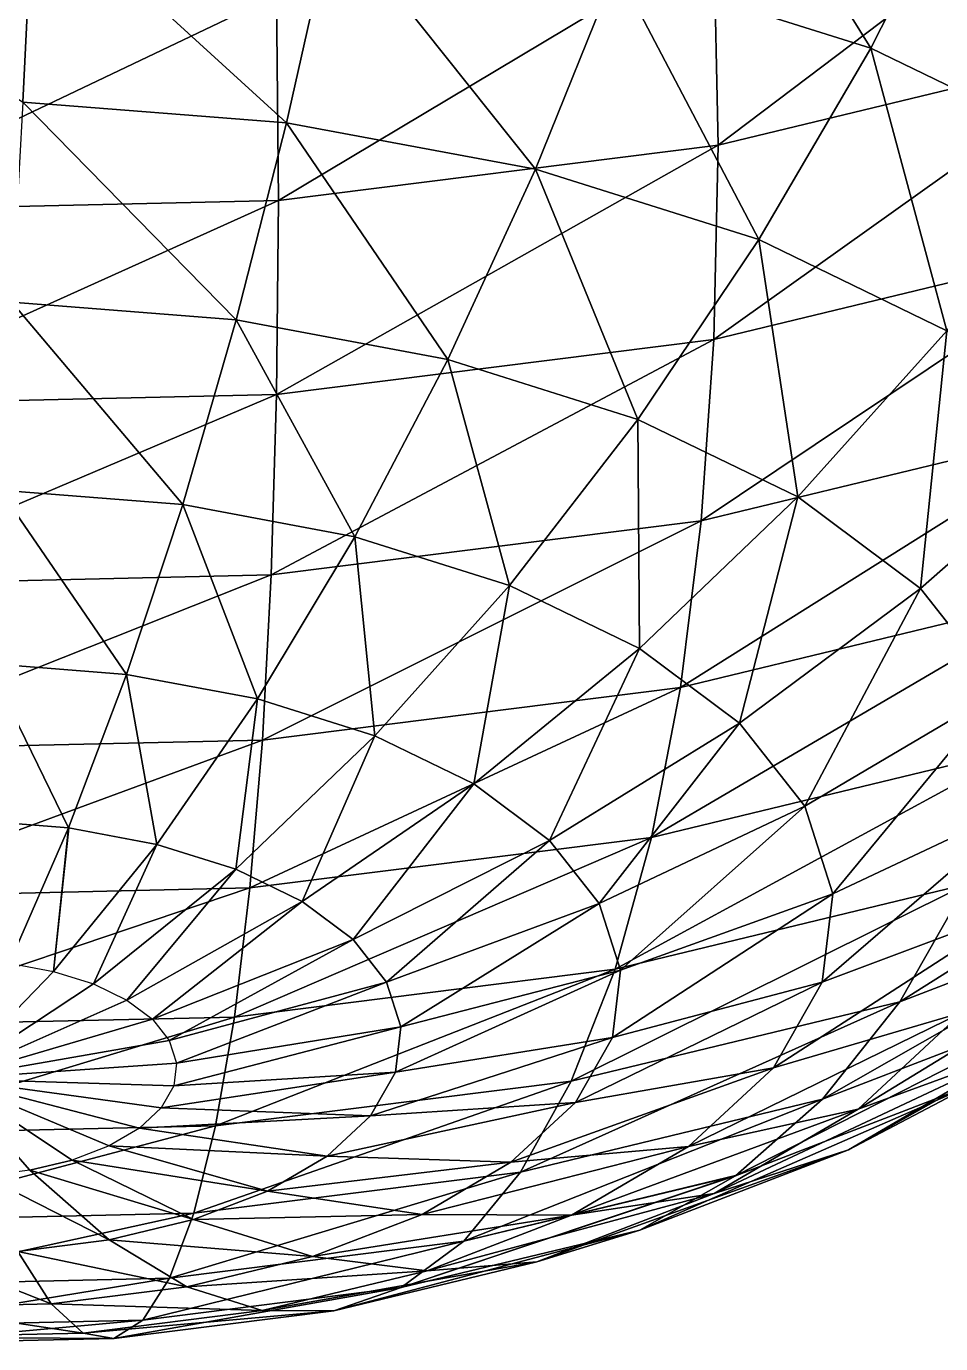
# Model space of a CAD drawing. Header units: metres. Extents: x -186 to 203, y -200 to 189.
# Drawn here: x 46.4 to 97.3, y -199.8 to -126.5 of the extents above; entities that cross this region are included whole.
import ezdxf

# ---------------------------------------------------------------- set-up
doc = ezdxf.new("R2010")
doc.units = ezdxf.units.M

msp = doc.modelspace()

# ---------------------------------------------------------------- linework, layer by layer
for points in [[(93.378654, -127.72896, -501.4397), (83.33107, -111.588455, -490.5874), (79.22136, -123.2712, -493.27985), (79.22146, -123.2711, -493.27975)], [(93.378654, -127.72896, -501.4397), (99.054344, -116.53929, -499.64984), (83.33107, -111.588455, -490.5874), (83.33117, -111.588356, -490.5873)], [(84.87477, -133.12361, -698.9997), (84.640274, -121.71906, -704.523), (107.1294, -116.295364, -694.595), (107.1295, -116.295265, -694.59485)], [(84.87477, -133.12361, -698.9997), (107.1294, -116.295364, -694.595), (107.48778, -127.67003, -689.01697), (107.48788, -127.66993, -689.01685)], [(105.293396, -133.50046, -512.0044), (99.054344, -116.53929, -499.64984), (93.378654, -127.72896, -501.4397), (93.37875, -127.72886, -501.4396)], [(46.158783, -130.72412, -490.28595), (46.725033, -119.010345, -485.4804), (29.80625, -119.39346, -486.1817), (29.806349, -119.393364, -486.1816)], [(60.841953, -131.87634, -492.39508), (46.725033, -119.010345, -485.4804), (46.158783, -130.72412, -490.28595), (46.158882, -130.72401, -490.28586)], [(60.841953, -131.87634, -492.39508), (63.440254, -120.32204, -487.88144), (46.725033, -119.010345, -485.4804), (46.725132, -119.01025, -485.48032)], [(74.704575, -134.46698, -497.1372), (63.440254, -120.32204, -487.88144), (60.841953, -131.87634, -492.39508), (60.842052, -131.87624, -492.395)], [(74.704575, -134.46698, -497.1372), (79.22136, -123.2712, -493.27985), (63.440254, -120.32204, -487.88144), (63.440353, -120.32194, -487.88135)], [(60.390915, -136.204, -704.6383), (60.29054, -124.78258, -710.13074), (84.640274, -121.71906, -704.523), (84.64037, -121.71896, -704.5229)], [(60.390915, -136.204, -704.6383), (84.640274, -121.71906, -704.523), (84.87477, -133.12361, -698.9997), (84.87487, -133.1235, -698.9996)], [(87.140785, -138.38281, -504.3051), (79.22136, -123.2712, -493.27985), (74.704575, -134.46698, -497.1372), (74.70467, -134.46687, -497.13712)], [(87.140785, -138.38281, -504.3051), (93.378654, -127.72896, -501.4397), (79.22136, -123.2712, -493.27985), (79.22146, -123.2711, -493.27975)], [(35.10616, -136.77655, -705.68634), (35.1443, -125.352, -711.17303), (60.29054, -124.78258, -710.13074), (60.290638, -124.78248, -710.1306)], [(35.10616, -136.77655, -705.68634), (60.29054, -124.78258, -710.13074), (60.390915, -136.204, -704.6383), (60.391014, -136.20389, -704.6382)], [(84.640274, -143.93323, -692.3873), (84.87477, -133.12361, -698.9997), (107.48778, -127.67003, -689.01697), (107.48788, -127.66993, -689.01685)], [(84.640274, -143.93323, -692.3873), (107.48778, -127.67003, -689.01697), (107.1294, -138.50954, -682.45935), (107.1295, -138.50943, -682.4592)], [(107.48778, -127.67003, -689.01697), (107.48778, -127.67003, -689.01697), (84.87477, -133.12361, -698.9997), (84.87487, -133.1235, -698.9996)], [(97.607056, -143.4527, -513.58545), (93.378654, -127.72896, -501.4397), (87.140785, -138.38281, -504.3051), (87.140884, -138.3827, -504.30502)], [(97.607056, -143.4527, -513.58545), (105.293396, -133.50046, -512.0044), (93.378654, -127.72896, -501.4397), (93.37875, -127.72886, -501.4396)], [(58.037964, -142.84937, -498.0833), (46.158783, -130.72412, -490.28595), (45.547707, -141.86922, -496.28915), (45.547806, -141.86911, -496.28906)], [(58.037964, -142.84937, -498.0833), (60.841953, -131.87634, -492.39508), (46.158783, -130.72412, -490.28595), (46.158882, -130.72401, -490.28586)], [(69.830215, -145.0531, -502.1172), (60.841953, -131.87634, -492.39508), (58.037964, -142.84937, -498.0833), (58.038063, -142.84926, -498.08322)], [(69.830215, -145.0531, -502.1172), (74.704575, -134.46698, -497.1372), (60.841953, -131.87634, -492.39508), (60.842052, -131.87624, -492.395)], [(60.29054, -146.99675, -697.99506), (60.390915, -136.204, -704.6383), (84.87477, -133.12361, -698.9997), (84.87487, -133.1235, -698.9996)], [(60.29054, -146.99675, -697.99506), (84.87477, -133.12361, -698.9997), (84.640274, -143.93323, -692.3873), (84.64037, -143.93312, -692.3872)], [(80.40909, -148.3841, -508.21457), (74.704575, -134.46698, -497.1372), (69.830215, -145.0531, -502.1172), (69.830315, -145.053, -502.1171)], [(80.40909, -148.3841, -508.21457), (87.140785, -138.38281, -504.3051), (74.704575, -134.46698, -497.1372), (74.70467, -134.46687, -497.13712)], [(35.1443, -147.56616, -699.0374), (35.10616, -136.77655, -705.68634), (60.390915, -136.204, -704.6383), (60.391014, -136.20389, -704.6382)], [(35.1443, -147.56616, -699.0374), (60.390915, -136.204, -704.6383), (60.29054, -146.99675, -697.99506), (60.290638, -146.99664, -697.99493)], [(89.31224, -152.69678, -516.1089), (87.140785, -138.38281, -504.3051), (80.40909, -148.3841, -508.21457), (80.40919, -148.38399, -508.21448)], [(83.93933, -154.0295, -684.7585), (84.640274, -143.93323, -692.3873), (107.1294, -138.50954, -682.45935), (107.1295, -138.50943, -682.4592)], [(83.93933, -154.0295, -684.7585), (107.1294, -138.50954, -682.45935), (106.05818, -148.69507, -674.9939), (106.05828, -148.69496, -674.9938)], [(107.1294, -138.50954, -682.45935), (107.1294, -138.50954, -682.45935), (84.640274, -143.93323, -692.3873), (84.64037, -143.93312, -692.3872)], [(89.31224, -152.69678, -516.1089), (97.607056, -143.4527, -513.58545), (87.140785, -138.38281, -504.3051), (87.140884, -138.3827, -504.30502)], [(55.058983, -153.12093, -504.88382), (45.547707, -141.86922, -496.28915), (44.898502, -152.32361, -503.42432), (44.8986, -152.3235, -503.42422)], [(55.058983, -153.12093, -504.88382), (58.037964, -142.84937, -498.0833), (45.547707, -141.86922, -496.28915), (45.547806, -141.86911, -496.28906)], [(64.65166, -154.9136, -508.16528), (58.037964, -142.84937, -498.0833), (55.058983, -153.12093, -504.88382), (55.059082, -153.12082, -504.88373)], [(64.65166, -154.9136, -508.16528), (69.830215, -145.0531, -502.1172), (58.037964, -142.84937, -498.0833), (58.038063, -142.84926, -498.08322)], [(96.15055, -157.80269, -525.4552), (97.607056, -143.4527, -513.58545), (89.31224, -152.69678, -516.1089), (89.31234, -152.69667, -516.10876)], [(96.15055, -157.80269, -525.4552), (105.64597, -149.45505, -524.57263), (97.607056, -143.4527, -513.58545), (97.607155, -143.45259, -513.5853)], [(59.990498, -157.04256, -690.27386), (60.29054, -146.99675, -697.99506), (84.640274, -143.93323, -692.3873), (84.64037, -143.93312, -692.3872)], [(59.990498, -157.04256, -690.27386), (84.640274, -143.93323, -692.3873), (83.93933, -154.0295, -684.7585), (83.93943, -154.02939, -684.75836)], [(73.25729, -157.62329, -513.1253), (69.830215, -145.0531, -502.1172), (64.65166, -154.9136, -508.16528), (64.65176, -154.9135, -508.1652)], [(73.25729, -157.62329, -513.1253), (80.40909, -148.3841, -508.21457), (69.830215, -145.0531, -502.1172), (69.830315, -145.053, -502.1171)], [(35.258278, -157.6026, -691.299), (35.1443, -147.56616, -699.0374), (60.29054, -146.99675, -697.99506), (60.290638, -146.99664, -697.99493)], [(35.258278, -157.6026, -691.299), (60.29054, -146.99675, -697.99506), (59.990498, -157.04256, -690.27386), (59.990597, -157.04245, -690.27374)], [(80.49976, -161.13153, -519.5472), (80.40909, -148.3841, -508.21457), (73.25729, -157.62329, -513.1253), (73.25739, -157.62318, -513.1252)], [(80.49976, -161.13153, -519.5472), (89.31224, -152.69678, -516.1089), (80.40909, -148.3841, -508.21457), (80.40919, -148.38399, -508.21448)], [(82.779625, -163.30177, -676.1966), (83.93933, -154.0295, -684.7585), (106.05818, -148.69507, -674.9939), (106.05828, -148.69496, -674.9938)], [(82.779625, -163.30177, -676.1966), (106.05818, -148.69507, -674.9939), (104.28587, -158.11511, -666.70245), (104.28597, -158.115, -666.70233)], [(106.05818, -148.69507, -674.9939), (106.05818, -148.69507, -674.9939), (83.93933, -154.0295, -684.7585), (83.93943, -154.02939, -684.75836)], [(100.62516, -163.47865, -535.845), (105.64597, -149.45505, -524.57263), (96.15055, -157.80269, -525.4552), (96.15065, -157.80258, -525.4551)], [(51.937675, -162.57843, -512.7221), (44.898502, -152.32361, -503.42432), (44.218273, -161.97267, -511.61325), (44.218372, -161.97256, -511.61316)], [(51.937675, -162.57843, -512.7221), (55.058983, -153.12093, -504.88382), (44.898502, -152.32361, -503.42432), (44.8986, -152.3235, -503.42422)], [(59.225685, -163.94041, -515.21515), (55.058983, -153.12093, -504.88382), (51.937675, -162.57843, -512.7221), (51.937775, -162.57832, -512.722)], [(59.225685, -163.94041, -515.21515), (64.65166, -154.9136, -508.16528), (55.058983, -153.12093, -504.88382), (55.059082, -153.12082, -504.88373)], [(86.062546, -165.28506, -527.15015), (89.31224, -152.69678, -516.1089), (80.49976, -161.13153, -519.5472), (80.49986, -161.13142, -519.54706)], [(86.062546, -165.28506, -527.15015), (96.15055, -157.80269, -525.4552), (89.31224, -152.69678, -516.1089), (89.31234, -152.69667, -516.10876)], [(59.49409, -166.23138, -681.5592), (59.990498, -157.04256, -690.27386), (83.93933, -154.0295, -684.7585), (83.93943, -154.02939, -684.75836)], [(59.49409, -166.23138, -681.5592), (83.93933, -154.0295, -684.7585), (82.779625, -163.30177, -676.1966), (82.779724, -163.30167, -676.1965)], [(65.763794, -165.99908, -518.9835), (64.65166, -154.9136, -508.16528), (59.225685, -163.94041, -515.21515), (59.225784, -163.9403, -515.215)], [(65.763794, -165.99908, -518.9835), (73.25729, -157.62329, -513.1253), (64.65166, -154.9136, -508.16528), (64.65176, -154.9135, -508.1652)], [(35.446857, -166.77594, -682.55597), (35.258278, -157.6026, -691.299), (59.990498, -157.04256, -690.27386), (59.990597, -157.04245, -690.27374)], [(35.446857, -166.77594, -682.55597), (59.990498, -157.04256, -690.27386), (59.49409, -166.23138, -681.5592), (59.49419, -166.23128, -681.5591)], [(71.266235, -168.66449, -523.8625), (73.25729, -157.62329, -513.1253), (65.763794, -165.99908, -518.9835), (65.76389, -165.99898, -518.9834)], [(71.266235, -168.66449, -523.8625), (80.49976, -161.13153, -519.5472), (73.25729, -157.62329, -513.1253), (73.25739, -157.62318, -513.1252)], [(81.17387, -171.6485, -666.79553), (82.779625, -163.30177, -676.1966), (104.28587, -158.11511, -666.70245), (104.28597, -158.115, -666.70233)], [(81.17387, -171.6485, -666.79553), (104.28587, -158.11511, -666.70245), (101.83188, -166.66638, -657.6759), (101.83198, -166.66628, -657.6758)], [(104.28587, -158.11511, -666.70245), (104.28587, -158.11511, -666.70245), (82.779625, -163.30177, -676.1966), (82.779724, -163.30167, -676.1965)], [(89.70253, -169.90228, -535.6019), (96.15055, -157.80269, -525.4552), (86.062546, -165.28506, -527.15015), (86.062645, -165.28496, -527.15)], [(89.70253, -169.90228, -535.6019), (100.62516, -163.47865, -535.845), (96.15055, -157.80269, -525.4552), (96.15065, -157.80258, -525.4551)], [(75.492546, -171.8201, -529.63885), (80.49976, -161.13153, -519.5472), (71.266235, -168.66449, -523.8625), (71.266335, -168.66438, -523.86237)], [(75.492546, -171.8201, -529.63885), (86.062546, -165.28506, -527.15015), (80.49976, -161.13153, -519.5472), (80.49986, -161.13142, -519.54706)], [(48.708214, -171.11835, -521.5122), (44.218273, -161.97267, -511.61325), (43.514477, -170.71077, -520.7662), (43.514576, -170.71066, -520.76605)], [(48.708214, -171.11835, -521.5122), (51.937675, -162.57843, -512.7221), (44.218273, -161.97267, -511.61325), (44.218372, -161.97256, -511.61316)], [(53.611702, -172.0347, -523.18964), (51.937675, -162.57843, -512.7221), (48.708214, -171.11835, -521.5122), (48.708313, -171.11824, -521.5121)], [(53.611702, -172.0347, -523.18964), (59.225685, -163.94041, -515.21515), (51.937675, -162.57843, -512.7221), (51.937775, -162.57832, -512.722)], [(58.806744, -174.46255, -671.94666), (59.49409, -166.23138, -681.5592), (82.779625, -163.30177, -676.1966), (82.779724, -163.30167, -676.1965)], [(58.806744, -174.46255, -671.94666), (82.779625, -163.30177, -676.1966), (81.17387, -171.6485, -666.79553), (81.173965, -171.64839, -666.7954)], [(91.260605, -174.78146, -544.53314), (100.62516, -163.47865, -535.845), (89.70253, -169.90228, -535.6019), (89.70263, -169.90218, -535.6018)], [(91.260605, -174.78146, -544.53314), (102.54051, -169.4766, -546.8241), (100.62516, -163.47865, -535.845), (100.62526, -163.47855, -535.84485)], [(58.010643, -173.4198, -525.72504), (59.225685, -163.94041, -515.21515), (53.611702, -172.0347, -523.18964), (53.6118, -172.03459, -523.1895)], [(58.010643, -173.4198, -525.72504), (65.763794, -165.99908, -518.9835), (59.225685, -163.94041, -515.21515), (59.225784, -163.9403, -515.215)], [(78.25801, -175.32803, -536.06006), (86.062546, -165.28506, -527.15015), (75.492546, -171.8201, -529.63885), (75.492645, -171.81999, -529.63873)], [(78.25801, -175.32803, -536.06006), (89.70253, -169.90228, -535.6019), (86.062546, -165.28506, -527.15015), (86.062645, -165.28496, -527.15)], [(35.707973, -174.98561, -672.9041), (35.446857, -166.77594, -682.55597), (59.49409, -166.23138, -681.5592), (59.49419, -166.23128, -681.5591)], [(35.707973, -174.98561, -672.9041), (59.49409, -166.23138, -681.5592), (58.806744, -174.46255, -671.94666), (58.806843, -174.46245, -671.94653)], [(61.71278, -175.21312, -529.0077), (65.763794, -165.99908, -518.9835), (58.010643, -173.4198, -525.72504), (58.010742, -173.4197, -525.7249)], [(61.71278, -175.21312, -529.0077), (71.266235, -168.66449, -523.8625), (65.763794, -165.99908, -518.9835), (65.76389, -165.99898, -518.9834)], [(79.13965, -178.9782, -656.6583), (81.17387, -171.6485, -666.79553), (101.83188, -166.66638, -657.6759), (101.83198, -166.66628, -657.6758)], [(79.13965, -178.9782, -656.6583), (101.83188, -166.66638, -657.6759), (98.72308, -174.25525, -648.013), (98.72318, -174.25514, -648.0129)], [(101.83188, -166.66638, -657.6759), (101.83188, -166.66638, -657.6759), (81.17387, -171.6485, -666.79553), (81.173965, -171.64839, -666.7954)], [(94.99356, -180.79852, -637.8198), (98.72308, -174.25525, -648.013), (115.83038, -167.68349, -635.98346), (115.83048, -167.68338, -635.98334)], [(94.99356, -180.79852, -637.8198), (115.83038, -167.68349, -635.98346), (110.97473, -174.65936, -626.58215), (110.97483, -174.65926, -626.58203)], [(64.556305, -177.33627, -532.8941), (71.266235, -168.66449, -523.8625), (61.71278, -175.21312, -529.0077), (61.71288, -175.21301, -529.00757)], [(64.556305, -177.33627, -532.8941), (75.492546, -171.8201, -529.63885), (71.266235, -168.66449, -523.8625), (71.266335, -168.66438, -523.86237)], [(79.44176, -179.03497, -542.8456), (89.70253, -169.90228, -535.6019), (78.25801, -175.32803, -536.06006), (78.25811, -175.32793, -536.05994)], [(79.44176, -179.03497, -542.8456), (91.260605, -174.78146, -544.53314), (89.70253, -169.90228, -535.6019), (89.70263, -169.90218, -535.6018)], [(90.6687, -179.70932, -553.5535), (101.81288, -175.5344, -557.91284), (102.54051, -169.4766, -546.8241), (102.54061, -169.47649, -546.824)], [(90.6687, -179.70932, -553.5535), (102.54051, -169.4766, -546.8241), (91.260605, -174.78146, -544.53314), (91.260704, -174.78136, -544.533)], [(45.406, -178.647, -531.15796), (48.708214, -171.11835, -521.5122), (43.514477, -170.71077, -520.7662), (43.514576, -170.71066, -520.76605)], [(47.87125, -179.10771, -532.0013), (48.708214, -171.11835, -521.5122), (45.406, -178.647, -531.15796), (45.406097, -178.6469, -531.15784)], [(47.87125, -179.10771, -532.0013), (53.611702, -172.0347, -523.18964), (48.708214, -171.11835, -521.5122), (48.708313, -171.11824, -521.5121)], [(50.08284, -179.80408, -533.276), (53.611702, -172.0347, -523.18964), (47.87125, -179.10771, -532.0013), (47.87135, -179.1076, -532.00116)], [(50.08284, -179.80408, -533.276), (58.010643, -173.4198, -525.72504), (53.611702, -172.0347, -523.18964), (53.6118, -172.03459, -523.1895)], [(57.935997, -181.64587, -661.5415), (58.806744, -174.46255, -671.94666), (81.17387, -171.6485, -666.79553), (81.173965, -171.64839, -666.7954)], [(57.935997, -181.64587, -661.5415), (81.17387, -171.6485, -666.79553), (79.13965, -178.9782, -656.6583), (79.13975, -178.97809, -656.6582)], [(66.416954, -179.69647, -537.2144), (75.492546, -171.8201, -529.63885), (64.556305, -177.33627, -532.8941), (64.556404, -177.33617, -532.894)], [(66.416954, -179.69647, -537.2144), (78.25801, -175.32803, -536.06006), (75.492546, -171.8201, -529.63885), (75.492645, -171.81999, -529.63873)], [(51.944103, -180.70569, -534.92633), (58.010643, -173.4198, -525.72504), (50.08284, -179.80408, -533.276), (50.08294, -179.80397, -533.2759)], [(51.944103, -180.70569, -534.92633), (61.71278, -175.21312, -529.0077), (58.010643, -173.4198, -525.72504), (58.010742, -173.4197, -525.7249)], [(36.03876, -182.14174, -662.44916), (35.707973, -174.98561, -672.9041), (58.806744, -174.46255, -671.94666), (58.806843, -174.46245, -671.94653)], [(36.03876, -182.14174, -662.44916), (58.806744, -174.46255, -671.94666), (57.935997, -181.64587, -661.5415), (57.936096, -181.64577, -661.5414)], [(76.699265, -185.21057, -645.896), (79.13965, -178.9782, -656.6583), (98.72308, -174.25525, -648.013), (98.72318, -174.25514, -648.0129)], [(76.699265, -185.21057, -645.896), (98.72308, -174.25525, -648.013), (94.99356, -180.79852, -637.8198), (94.99366, -180.79842, -637.8197)], [(98.72308, -174.25525, -648.013), (98.72308, -174.25525, -648.013), (79.13965, -178.9782, -656.6583), (79.13975, -178.97809, -656.6582)], [(53.3737, -181.7731, -536.88025), (61.71278, -175.21312, -529.0077), (51.944103, -180.70569, -534.92633), (51.944202, -180.70558, -534.9262)], [(53.3737, -181.7731, -536.88025), (64.556305, -177.33627, -532.8941), (61.71278, -175.21312, -529.0077), (61.71288, -175.21301, -529.00757)], [(78.992065, -182.7789, -549.6988), (90.6687, -179.70932, -553.5535), (91.260605, -174.78146, -544.53314), (91.260704, -174.78136, -544.533)], [(78.992065, -182.7789, -549.6988), (91.260605, -174.78146, -544.53314), (79.44176, -179.03497, -542.8456), (79.44186, -179.03487, -542.84546)], [(90.684166, -186.22456, -627.2078), (94.99356, -180.79852, -637.8198), (110.97473, -174.65936, -626.58215), (110.97483, -174.65926, -626.58203)], [(90.684166, -186.22456, -627.2078), (110.97473, -174.65936, -626.58215), (105.364105, -180.58525, -616.8852), (105.364204, -180.58514, -616.8851)], [(67.2134, -182.19055, -541.7798), (78.25801, -175.32803, -536.06006), (66.416954, -179.69647, -537.2144), (66.41705, -179.69637, -537.2143)], [(67.2134, -182.19055, -541.7798), (79.44176, -179.03497, -542.8456), (78.25801, -175.32803, -536.06006), (78.25811, -175.32793, -536.05994)], [(87.95268, -184.47049, -562.2688), (98.47408, -181.38728, -568.62646), (101.81288, -175.5344, -557.91284), (101.81298, -175.53429, -557.9127)], [(87.95268, -184.47049, -562.2688), (101.81288, -175.5344, -557.91284), (90.6687, -179.70932, -553.5535), (90.6688, -179.70921, -553.5534)], [(54.30915, -182.95972, -539.0523), (64.556305, -177.33627, -532.8941), (53.3737, -181.7731, -536.88025), (53.3738, -181.773, -536.8801)], [(54.30915, -182.95972, -539.0523), (66.416954, -179.69647, -537.2144), (64.556305, -177.33627, -532.8941), (64.556404, -177.33617, -532.894)], [(92.67003, -186.77946, -578.4968), (101.55438, -183.51926, -586.9268), (108.37746, -177.18037, -575.32355), (108.377556, -177.18027, -575.3234)], [(92.67003, -186.77946, -578.4968), (108.37746, -177.18037, -575.32355), (98.47408, -181.38728, -568.62646), (98.47418, -181.38718, -568.62634)], [(47.87125, -179.10771, -532.0013), (42.0672, -185.082, -541.5536), (45.406, -178.647, -531.15796), (45.406097, -178.6469, -531.15784)], [(50.08284, -179.80408, -533.276), (42.0672, -185.082, -541.5536), (47.87125, -179.10771, -532.0013), (47.87135, -179.1076, -532.00116)], [(56.89139, -187.70264, -650.4577), (57.935997, -181.64587, -661.5415), (79.13965, -178.9782, -656.6583), (79.13975, -178.97809, -656.6582)], [(56.89139, -187.70264, -650.4577), (79.13965, -178.9782, -656.6583), (76.699265, -185.21057, -645.896), (76.69936, -185.21046, -645.8959)], [(66.91084, -184.70953, -546.39075), (78.992065, -182.7789, -549.6988), (79.44176, -179.03497, -542.8456), (79.44186, -179.03487, -542.84546)], [(66.91084, -184.70953, -546.39075), (79.44176, -179.03497, -542.8456), (67.2134, -182.19055, -541.7798), (67.2135, -182.19044, -541.77966)], [(92.13144, -189.03952, -597.03156), (99.05999, -185.39621, -606.9989), (109.786995, -179.11197, -595.49567), (109.787094, -179.11186, -595.49554)], [(92.13144, -189.03952, -597.03156), (109.786995, -179.11197, -595.49567), (101.55438, -183.51926, -586.9268), (101.55448, -183.51915, -586.9267)], [(51.944103, -180.70569, -534.92633), (42.0672, -185.082, -541.5536), (50.08284, -179.80408, -533.276), (50.08294, -179.80397, -533.2759)], [(54.709564, -184.21362, -541.3476), (66.416954, -179.69647, -537.2144), (54.30915, -182.95972, -539.0523), (54.30925, -182.95961, -539.0522)], [(54.709564, -184.21362, -541.3476), (67.2134, -182.19055, -541.7798), (66.416954, -179.69647, -537.2144), (66.41705, -179.69637, -537.2143)], [(76.92857, -186.39618, -556.3202), (87.95268, -184.47049, -562.2688), (90.6687, -179.70932, -553.5535), (90.6688, -179.70921, -553.5534)], [(76.92857, -186.39618, -556.3202), (90.6687, -179.70932, -553.5535), (78.992065, -182.7789, -549.6988), (78.992165, -182.7788, -549.69867)], [(53.3737, -181.7731, -536.88025), (42.0672, -185.082, -541.5536), (51.944103, -180.70569, -534.92633), (51.944202, -180.70558, -534.9262)], [(73.879425, -190.27736, -634.62646), (76.699265, -185.21057, -645.896), (94.99356, -180.79852, -637.8198), (94.99366, -180.79842, -637.8197)], [(73.879425, -190.27736, -634.62646), (94.99356, -180.79852, -637.8198), (90.684166, -186.22456, -627.2078), (90.684265, -186.22446, -627.2077)], [(94.99356, -180.79852, -637.8198), (94.99356, -180.79852, -637.8198), (76.699265, -185.21057, -645.896), (76.69936, -185.21046, -645.8959)], [(85.84212, -190.47385, -616.29346), (90.684166, -186.22456, -627.2078), (105.364105, -180.58525, -616.8852), (105.364204, -180.58514, -616.8851)], [(85.84212, -190.47385, -616.29346), (105.364105, -180.58525, -616.8852), (99.05999, -185.39621, -606.9989), (99.06009, -185.3961, -606.9988)], [(36.435604, -188.16586, -651.3056), (36.03876, -182.14174, -662.44916), (57.935997, -181.64587, -661.5415), (57.936096, -181.64577, -661.5414)], [(36.435604, -188.16586, -651.3056), (57.935997, -181.64587, -661.5415), (56.89139, -187.70264, -650.4577), (56.89149, -187.70253, -650.4576)], [(54.30915, -182.95972, -539.0523), (42.0672, -185.082, -541.5536), (53.3737, -181.7731, -536.88025), (53.3738, -181.773, -536.8801)], [(83.23124, -188.85687, -570.29803), (92.67003, -186.77946, -578.4968), (98.47408, -181.38728, -568.62646), (98.47418, -181.38718, -568.62634)], [(83.23124, -188.85687, -570.29803), (98.47408, -181.38728, -568.62646), (87.95268, -184.47049, -562.2688), (87.95278, -184.47038, -562.2687)], [(54.55745, -185.48004, -543.6658), (66.91084, -184.70953, -546.39075), (67.2134, -182.19055, -541.7798), (67.2135, -182.19044, -541.77966)], [(54.55745, -185.48004, -543.6658), (67.2134, -182.19055, -541.7798), (54.709564, -184.21362, -541.3476), (54.709663, -184.21352, -541.3475)], [(54.709564, -184.21362, -541.3476), (42.0672, -185.082, -541.5536), (54.30915, -182.95972, -539.0523), (54.30925, -182.95961, -539.0522)], [(65.52249, -187.1433, -550.84576), (76.92857, -186.39618, -556.3202), (78.992065, -182.7789, -549.6988), (78.992165, -182.7788, -549.69867)], [(65.52249, -187.1433, -550.84576), (78.992065, -182.7789, -549.6988), (66.91084, -184.70953, -546.39075), (66.91094, -184.70943, -546.3906)], [(84.654396, -191.47528, -587.0924), (92.13144, -189.03952, -597.03156), (101.55438, -183.51926, -586.9268), (101.55448, -183.51915, -586.9267)], [(84.654396, -191.47528, -587.0924), (101.55438, -183.51926, -586.9268), (92.67003, -186.77946, -578.4968), (92.67013, -186.77936, -578.4967)], [(54.55745, -185.48004, -543.6658), (42.0672, -185.082, -541.5536), (54.709564, -184.21362, -541.3476), (54.709663, -184.21352, -541.3475)], [(53.85945, -186.70363, -545.9055), (65.52249, -187.1433, -550.84576), (66.91084, -184.70953, -546.39075), (66.91094, -184.70943, -546.3906)], [(53.85945, -186.70363, -545.9055), (66.91084, -184.70953, -546.39075), (54.55745, -185.48004, -543.6658), (54.55755, -185.47993, -543.66565)], [(73.34147, -189.72873, -562.42035), (83.23124, -188.85687, -570.29803), (87.95268, -184.47049, -562.2688), (87.95278, -184.47038, -562.2687)], [(73.34147, -189.72873, -562.42035), (87.95268, -184.47049, -562.2688), (76.92857, -186.39618, -556.3202), (76.92867, -186.39607, -556.32007)], [(48.905514, -189.6058, -551.2179), (42.0672, -185.082, -541.5536), (50.97035, -188.81259, -549.7659), (50.970448, -188.81248, -549.7658)], [(50.97035, -188.81259, -549.7659), (42.0672, -185.082, -541.5536), (52.646072, -187.8309, -547.969), (52.64617, -187.8308, -547.9689)], [(52.646072, -187.8309, -547.969), (42.0672, -185.082, -541.5536), (53.85945, -186.70363, -545.9055), (53.85955, -186.70352, -545.9054)], [(53.85945, -186.70363, -545.9055), (42.0672, -185.082, -541.5536), (54.55745, -185.48004, -543.6658), (54.55755, -185.47993, -543.66565)], [(43.98255, -190.49785, -552.85077), (42.0672, -185.082, -541.5536), (46.54181, -190.17586, -552.2614), (46.54191, -190.17575, -552.2613)], [(46.54181, -190.17586, -552.2614), (42.0672, -185.082, -541.5536), (48.905514, -189.6058, -551.2179), (48.905613, -189.6057, -551.2178)], [(55.684372, -192.56653, -638.8168), (56.89139, -187.70264, -650.4577), (76.699265, -185.21057, -645.896), (76.69936, -185.21046, -645.8959)], [(55.684372, -192.56653, -638.8168), (76.699265, -185.21057, -645.896), (73.879425, -190.27736, -634.62646), (73.879524, -190.27725, -634.62634)], [(80.52045, -193.49988, -605.1962), (85.84212, -190.47385, -616.29346), (99.05999, -185.39621, -606.9989), (99.06009, -185.3961, -606.9988)], [(80.52045, -193.49988, -605.1962), (99.05999, -185.39621, -606.9989), (92.13144, -189.03952, -597.03156), (92.13154, -189.03941, -597.03143)], [(52.646072, -187.8309, -547.969), (65.52249, -187.1433, -550.84576), (53.85945, -186.70363, -545.9055), (53.85955, -186.70352, -545.9054)], [(63.109028, -189.3855, -554.9501), (73.34147, -189.72873, -562.42035), (76.92857, -186.39618, -556.3202), (76.92867, -186.39607, -556.32007)], [(63.109028, -189.3855, -554.9501), (76.92857, -186.39618, -556.3202), (65.52249, -187.1433, -550.84576), (65.52259, -187.14319, -550.84564)], [(70.71106, -194.12302, -622.9732), (73.879425, -190.27736, -634.62646), (90.684166, -186.22456, -627.2078), (90.684265, -186.22446, -627.2077)], [(70.71106, -194.12302, -622.9732), (90.684166, -186.22456, -627.2078), (85.84212, -190.47385, -616.29346), (85.84222, -190.47374, -616.29333)], [(90.684166, -186.22456, -627.2078), (90.684166, -186.22456, -627.2078), (73.879425, -190.27736, -634.62646), (73.879524, -190.27725, -634.62634)], [(76.71074, -192.67679, -577.29034), (84.654396, -191.47528, -587.0924), (92.67003, -186.77946, -578.4968), (92.67013, -186.77936, -578.4967)], [(76.71074, -192.67679, -577.29034), (92.67003, -186.77946, -578.4968), (83.23124, -188.85687, -570.29803), (83.23134, -188.85677, -570.2979)], [(52.646072, -187.8309, -547.969), (63.109028, -189.3855, -554.9501), (65.52249, -187.1433, -550.84576), (65.52259, -187.14319, -550.84564)], [(36.89414, -192.99202, -639.5956), (36.435604, -188.16586, -651.3056), (56.89139, -187.70264, -650.4577), (56.89149, -187.70253, -650.4576)], [(36.89414, -192.99202, -639.5956), (56.89139, -187.70264, -650.4577), (55.684372, -192.56653, -638.8168), (55.68447, -192.56642, -638.81665)], [(50.97035, -188.81259, -549.7659), (63.109028, -189.3855, -554.9501), (52.646072, -187.8309, -547.969), (52.64617, -187.8308, -547.9689)], [(48.905514, -189.6058, -551.2179), (59.77594, -191.33812, -558.5243), (50.97035, -188.81259, -549.7659), (50.970448, -188.81248, -549.7658)], [(50.97035, -188.81259, -549.7659), (59.77594, -191.33812, -558.5243), (63.109028, -189.3855, -554.9501), (63.109127, -189.38539, -554.94995)], [(68.387535, -192.6309, -567.7327), (76.71074, -192.67679, -577.29034), (83.23124, -188.85687, -570.29803), (83.23134, -188.85677, -570.2979)], [(68.387535, -192.6309, -567.7327), (83.23124, -188.85687, -570.29803), (73.34147, -189.72873, -562.42035), (73.34157, -189.72862, -562.4202)], [(74.7775, -195.26949, -594.0377), (80.52045, -193.49988, -605.1962), (92.13144, -189.03952, -597.03156), (92.13154, -189.03941, -597.03143)], [(74.7775, -195.26949, -594.0377), (92.13144, -189.03952, -597.03156), (84.654396, -191.47528, -587.0924), (84.654495, -191.47517, -587.0923)], [(46.54181, -190.17586, -552.2614), (55.6689, -192.91583, -561.4123), (48.905514, -189.6058, -551.2179), (48.905613, -189.6057, -551.2178)], [(48.905514, -189.6058, -551.2179), (48.905514, -189.6058, -551.2179), (46.54181, -190.17586, -552.2614), (46.54191, -190.17575, -552.2613)], [(48.905514, -189.6058, -551.2179), (55.6689, -192.91583, -561.4123), (59.77594, -191.33812, -558.5243), (59.77604, -191.33801, -558.5242)], [(59.77594, -191.33812, -558.5243), (73.34147, -189.72873, -562.42035), (63.109028, -189.3855, -554.9501), (63.109127, -189.38539, -554.94995)], [(59.77594, -191.33812, -558.5243), (68.387535, -192.6309, -567.7327), (73.34147, -189.72873, -562.42035), (73.34157, -189.72862, -562.4202)], [(43.98255, -190.49785, -552.85077), (50.967392, -194.0497, -563.48785), (46.54181, -190.17586, -552.2614), (46.54191, -190.17575, -552.2613)], [(43.98255, -190.49785, -552.85077), (45.876915, -194.69016, -564.66016), (50.967392, -194.0497, -563.48785), (50.96749, -194.04959, -563.48773)], [(46.54181, -190.17586, -552.2614), (50.967392, -194.0497, -563.48785), (55.6689, -192.91583, -561.4123), (55.669, -192.91573, -561.4122)], [(54.328156, -196.18419, -626.74615), (55.684372, -192.56653, -638.8168), (73.879425, -190.27736, -634.62646), (73.879524, -190.27725, -634.62634)], [(54.328156, -196.18419, -626.74615), (73.879425, -190.27736, -634.62646), (70.71106, -194.12302, -622.9732), (70.71116, -194.12291, -622.9731)], [(67.22886, -196.70541, -611.0639), (70.71106, -194.12302, -622.9732), (85.84212, -190.47385, -616.29346), (85.84222, -190.47374, -616.29333)], [(67.22886, -196.70541, -611.0639), (85.84212, -190.47385, -616.29346), (80.52045, -193.49988, -605.1962), (80.520546, -193.49977, -605.1961)], [(85.84212, -190.47385, -616.29346), (85.84212, -190.47385, -616.29346), (70.71106, -194.12302, -622.9732), (70.71116, -194.12291, -622.9731)], [(55.6689, -192.91583, -561.4123), (68.387535, -192.6309, -567.7327), (59.77594, -191.33812, -558.5243), (59.77604, -191.33801, -558.5242)], [(68.67615, -195.76329, -582.9401), (74.7775, -195.26949, -594.0377), (84.654396, -191.47528, -587.0924), (84.654495, -191.47517, -587.0923)], [(68.67615, -195.76329, -582.9401), (84.654396, -191.47528, -587.0924), (76.71074, -192.67679, -577.29034), (76.71084, -192.67668, -577.2902)], [(37.40935, -196.5673, -627.44745), (36.89414, -192.99202, -639.5956), (55.684372, -192.56653, -638.8168), (55.68447, -192.56642, -638.81665)], [(37.40935, -196.5673, -627.44745), (55.684372, -192.56653, -638.8168), (54.328156, -196.18419, -626.74615), (54.328255, -196.18408, -626.74603)], [(55.6689, -192.91583, -561.4123), (62.28327, -194.97586, -572.02515), (68.387535, -192.6309, -567.7327), (68.387634, -192.6308, -567.7326)], [(62.28327, -194.97586, -572.02515), (76.71074, -192.67679, -577.29034), (68.387535, -192.6309, -567.7327), (68.387634, -192.6308, -567.7326)], [(62.28327, -194.97586, -572.02515), (68.67615, -195.76329, -582.9401), (76.71074, -192.67679, -577.29034), (76.71084, -192.67668, -577.2902)], [(50.967392, -194.0497, -563.48785), (62.28327, -194.97586, -572.02515), (55.6689, -192.91583, -561.4123), (55.669, -192.91573, -561.4122)], [(55.6689, -192.91583, -561.4123), (55.6689, -192.91583, -561.4123), (50.967392, -194.0497, -563.48785), (50.96749, -194.04959, -563.48773)], [(63.47099, -197.99628, -599.02905), (67.22886, -196.70541, -611.0639), (80.52045, -193.49988, -605.1962), (80.520546, -193.49977, -605.1961)], [(63.47099, -197.99628, -599.02905), (80.52045, -193.49988, -605.1962), (74.7775, -195.26949, -594.0377), (74.777596, -195.26938, -594.0376)], [(80.52045, -193.49988, -605.1962), (80.52045, -193.49988, -605.1962), (67.22886, -196.70541, -611.0639), (67.22896, -196.7053, -611.0638)], [(45.876915, -194.69016, -564.66016), (55.295467, -196.6611, -575.11), (50.967392, -194.0497, -563.48785), (50.96749, -194.04959, -563.48773)], [(50.967392, -194.0497, -563.48785), (55.295467, -196.6611, -575.11), (62.28327, -194.97586, -572.02515), (62.28337, -194.97575, -572.025)], [(52.83761, -198.51602, -614.3782), (54.328156, -196.18419, -626.74615), (70.71106, -194.12302, -622.9732), (70.71116, -194.12291, -622.9731)], [(52.83761, -198.51602, -614.3782), (70.71106, -194.12302, -622.9732), (67.22886, -196.70541, -611.0639), (67.22896, -196.7053, -611.0638)], [(40.61992, -194.80919, -564.87805), (39.91612, -197.78992, -577.1763), (47.729538, -197.613, -576.8524), (47.729637, -197.6129, -576.8523)], [(40.61992, -194.80919, -564.87805), (47.729538, -197.613, -576.8524), (45.876915, -194.69016, -564.66016), (45.877014, -194.69005, -564.66003)], [(45.876915, -194.69016, -564.66016), (47.729538, -197.613, -576.8524), (55.295467, -196.6611, -575.11), (55.295567, -196.661, -575.10986)], [(55.295467, -196.6611, -575.11), (68.67615, -195.76329, -582.9401), (62.28327, -194.97586, -572.02515), (62.28337, -194.97575, -572.025)], [(62.28327, -194.97586, -572.02515), (62.28327, -194.97586, -572.02515), (55.295467, -196.6611, -575.11), (55.295567, -196.661, -575.10986)], [(59.478607, -197.98145, -587.0005), (63.47099, -197.99628, -599.02905), (74.7775, -195.26949, -594.0377), (74.777596, -195.26938, -594.0376)], [(59.478607, -197.98145, -587.0005), (74.7775, -195.26949, -594.0377), (68.67615, -195.76329, -582.9401), (68.67625, -195.76318, -582.94)], [(74.7775, -195.26949, -594.0377), (74.7775, -195.26949, -594.0377), (63.47099, -197.99628, -599.02905), (63.47109, -197.99617, -599.02893)], [(37.9756, -198.85257, -614.9942), (37.40935, -196.5673, -627.44745), (54.328156, -196.18419, -626.74615), (54.328255, -196.18408, -626.74603)], [(37.9756, -198.85257, -614.9942), (54.328156, -196.18419, -626.74615), (52.83761, -198.51602, -614.3782), (52.837708, -198.51591, -614.37805)], [(55.295467, -196.6611, -575.11), (59.478607, -197.98145, -587.0005), (68.67615, -195.76329, -582.9401), (68.67625, -195.76318, -582.94)], [(68.67615, -195.76329, -582.9401), (68.67615, -195.76329, -582.9401), (59.478607, -197.98145, -587.0005), (59.478706, -197.98134, -587.00037)], [(47.729538, -197.613, -576.8524), (59.478607, -197.98145, -587.0005), (55.295467, -196.6611, -575.11), (55.295567, -196.661, -575.10986)], [(51.229057, -199.53647, -601.8483), (52.83761, -198.51602, -614.3782), (67.22886, -196.70541, -611.0639), (67.22896, -196.7053, -611.0638)], [(51.229057, -199.53647, -601.8483), (67.22886, -196.70541, -611.0639), (63.47099, -197.99628, -599.02905), (63.47109, -197.99617, -599.02893)], [(39.91612, -197.78992, -577.1763), (39.235893, -199.46725, -589.72015), (49.520126, -199.23438, -589.2939), (49.520226, -199.23427, -589.29376)], [(39.91612, -197.78992, -577.1763), (49.520126, -199.23438, -589.2939), (47.729538, -197.613, -576.8524), (47.729637, -197.6129, -576.8523)], [(47.729538, -197.613, -576.8524), (49.520126, -199.23438, -589.2939), (59.478607, -197.98145, -587.0005), (59.478706, -197.98134, -587.00037)], [(38.58668, -199.82275, -602.3724), (37.9756, -198.85257, -614.9942), (52.83761, -198.51602, -614.3782), (52.837708, -198.51591, -614.37805)], [(38.58668, -199.82275, -602.3724), (52.83761, -198.51602, -614.3782), (51.229057, -199.53647, -601.8483), (51.229156, -199.53636, -601.8482)], [(49.520126, -199.23438, -589.2939), (63.47099, -197.99628, -599.02905), (59.478607, -197.98145, -587.0005), (59.478706, -197.98134, -587.00037)], [(49.520126, -199.23438, -589.2939), (51.229057, -199.53647, -601.8483), (63.47099, -197.99628, -599.02905), (63.47109, -197.99617, -599.02893)], [(39.235893, -199.46725, -589.72015), (51.229057, -199.53647, -601.8483), (49.520126, -199.23438, -589.2939), (49.520226, -199.23427, -589.29376)], [(39.235893, -199.46725, -589.72015), (38.58668, -199.82275, -602.3724), (51.229057, -199.53647, -601.8483), (51.229156, -199.53636, -601.8482)]]:
    msp.add_3dface(points)

doc.saveas('drawing.dxf')
